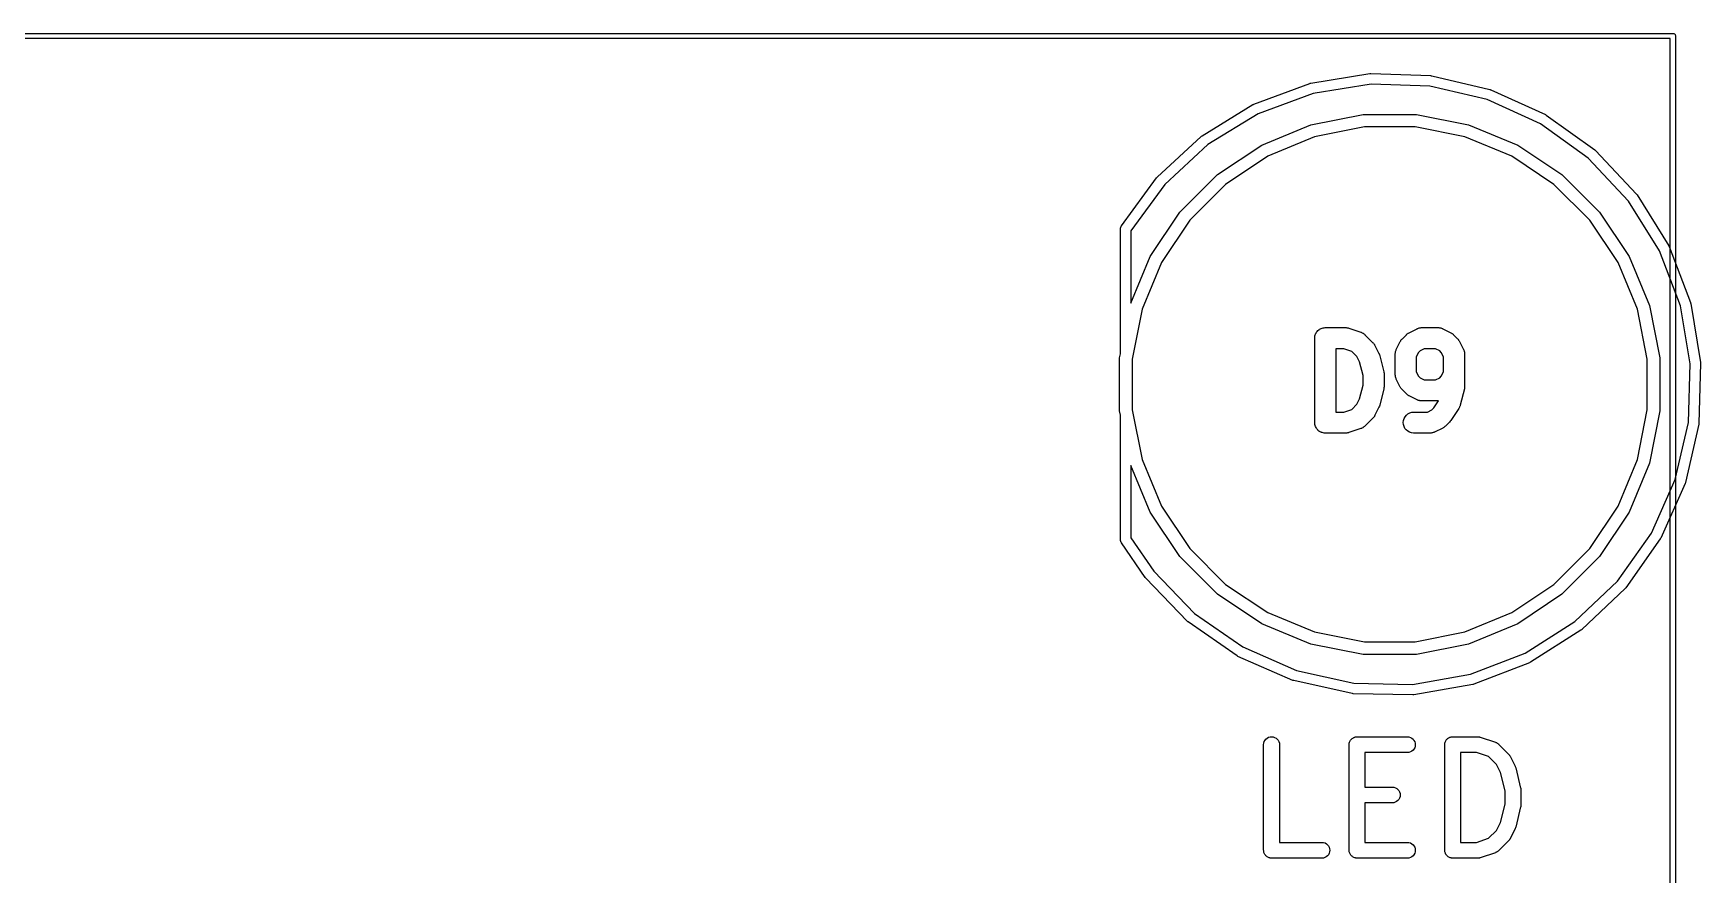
# Model space of a CAD drawing. Extents: x 19 to 116, y -142 to -17.
# Drawn here: x 99.88 to 115.66, y -24.62 to -16.65 of the extents above; entities that cross this region are included whole.
import ezdxf

# ---------------------------------------------------------------- set-up
doc = ezdxf.new("R2010")
doc.units = 0
doc.layers.add('BLACK', color=7, linetype='CONTINUOUS')

msp = doc.modelspace()

# ---------------------------------------------------------------- linework, layer by layer
at = {"layer": 'BLACK', "linetype": 'CONTINUOUS'}
for p, q in [((19.4312, -16.655), (115.399, -16.655)), ((115.375, -16.705), (19.455, -16.705)), ((115.375, -142.215), (115.375, -16.705)), ((115.399, -16.655), (115.4, -16.6549)), ((115.4, -16.6549), (115.401, -16.655)), ((115.401, -16.655), (115.401, -16.655)), ((115.401, -16.655), (115.405, -16.6554)), ((115.405, -16.6554), (115.41, -16.6568)), ((115.41, -16.6568), (115.414, -16.6591)), ((115.414, -16.6591), (115.418, -16.6622)), ((115.418, -16.6622), (115.421, -16.666)), ((115.421, -16.666), (115.423, -16.6704)), ((115.423, -16.6704), (115.425, -16.6751)), ((115.425, -16.6751), (115.425, -16.68)), ((115.425, -16.68), (115.425, -16.6812)), ((115.425, -16.6812), (115.425, -142.239)), ((111.974, -17.1262), (112.532, -17.0362)), ((112.532, -17.0362), (112.533, -17.0361)), ((112.533, -17.0361), (112.538, -17.0359)), ((112.538, -17.0359), (112.542, -17.0356)), ((112.542, -17.0356), (113.108, -17.0558)), ((111.434, -17.3255), (111.964, -17.1287)), ((111.964, -17.1287), (111.965, -17.1284)), ((111.964, -17.1287), (111.964, -17.1287)), ((111.964, -17.1287), (111.964, -17.1287)), ((111.965, -17.1284), (111.969, -17.1274)), ((111.969, -17.1274), (111.974, -17.1262)), ((112.544, -17.1357), (111.994, -17.2241)), ((113.099, -17.1556), (112.544, -17.1357)), ((113.641, -17.2831), (113.099, -17.1556)), ((113.108, -17.0558), (113.109, -17.0559)), ((113.109, -17.0559), (113.113, -17.0565)), ((113.113, -17.0565), (113.118, -17.0571)), ((113.118, -17.0571), (113.668, -17.1869)), ((113.668, -17.1869), (113.669, -17.187)), ((113.669, -17.187), (113.673, -17.1886)), ((113.673, -17.1886), (113.678, -17.19)), ((113.678, -17.19), (114.193, -17.4243)), ((110.943, -17.6259), (111.425, -17.3298)), ((111.425, -17.3294), (111.43, -17.3275)), ((111.425, -17.3298), (111.425, -17.3294)), ((111.43, -17.3275), (111.434, -17.3255)), ((111.994, -17.2241), (111.473, -17.4176)), ((114.147, -17.5133), (113.641, -17.2831)), ((111.473, -17.4176), (110.999, -17.7086)), ((111.974, -17.5207), (112.468, -17.4224)), ((112.468, -17.4224), (112.972, -17.4224)), ((112.972, -17.4224), (113.466, -17.5207)), ((114.599, -17.8375), (114.147, -17.5133)), ((114.193, -17.4243), (114.194, -17.4246)), ((114.194, -17.4246), (114.197, -17.4269)), ((114.197, -17.4269), (114.201, -17.4292)), ((114.201, -17.4292), (114.661, -17.759)), ((110.519, -18.016), (110.935, -17.6318)), ((110.935, -17.6313), (110.939, -17.6287)), ((110.935, -17.6318), (110.935, -17.6313)), ((110.939, -17.6287), (110.943, -17.6259)), ((111.509, -17.7135), (111.974, -17.5207)), ((112.009, -17.6355), (111.565, -17.8193)), ((112.48, -17.5418), (112.009, -17.6355)), ((112.96, -17.5418), (112.48, -17.5418)), ((113.431, -17.6355), (112.96, -17.5418)), ((113.875, -17.8193), (113.431, -17.6355)), ((113.466, -17.5207), (113.931, -17.7135)), ((110.999, -17.7086), (110.591, -18.0861)), ((111.09, -17.9934), (111.509, -17.7135)), ((111.565, -17.8193), (111.166, -18.0861)), ((114.274, -18.0861), (113.875, -17.8193)), ((113.931, -17.7135), (114.35, -17.9934)), ((114.661, -17.759), (114.661, -17.759)), ((114.661, -17.759), (114.661, -17.7591)), ((114.661, -17.7591), (114.662, -17.7595)), ((114.662, -17.7595), (114.665, -17.7625)), ((114.665, -17.7625), (114.669, -17.7655)), ((114.669, -17.7655), (115.056, -18.1784)), ((114.979, -18.2432), (114.599, -17.8375)), ((110.18, -18.4797), (110.513, -18.0233)), ((110.591, -18.0861), (110.27, -18.5266)), ((110.513, -18.0227), (110.516, -18.0194)), ((110.513, -18.0233), (110.513, -18.0227)), ((110.516, -18.0194), (110.519, -18.016)), ((110.733, -18.3496), (111.09, -17.9934)), ((111.166, -18.0861), (110.826, -18.4257)), ((114.614, -18.4257), (114.274, -18.0861)), ((114.35, -17.9934), (114.707, -18.3496)), ((115.274, -18.7151), (114.979, -18.2432)), ((115.056, -18.1784), (115.056, -18.1784)), ((115.056, -18.1784), (115.056, -18.1784)), ((115.056, -18.1784), (115.056, -18.1789)), ((115.056, -18.1789), (115.059, -18.1825)), ((115.059, -18.1825), (115.062, -18.1861)), ((115.062, -18.1861), (115.361, -18.6664)), ((110.453, -18.7685), (110.733, -18.3496)), ((110.826, -18.4257), (110.559, -18.8251)), ((114.881, -18.8251), (114.614, -18.4257)), ((114.707, -18.3496), (114.987, -18.7685)), ((110.17, -18.5079), (110.171, -18.5005)), ((110.17, -19.6898), (110.17, -18.5079)), ((110.171, -18.5005), (110.174, -18.4911)), ((110.174, -18.4911), (110.178, -18.4824)), ((110.178, -18.4824), (110.18, -18.4797)), ((110.27, -18.5266), (110.27, -19.2114)), ((110.27, -19.2114), (110.453, -18.7685)), ((114.987, -18.7685), (115.179, -19.234)), ((115.471, -19.2352), (115.274, -18.7151)), ((115.361, -18.6664), (115.361, -18.667)), ((115.361, -18.667), (115.363, -18.6711)), ((115.363, -18.6711), (115.365, -18.6751)), ((115.365, -18.6751), (115.566, -19.2044)), ((110.559, -18.8251), (110.375, -19.2688)), ((115.065, -19.2688), (114.881, -18.8251)), ((115.179, -19.234), (115.278, -19.7281)), ((115.563, -19.7837), (115.471, -19.2352)), ((115.566, -19.2044), (115.566, -19.205)), ((115.566, -19.205), (115.567, -19.2094)), ((115.567, -19.2094), (115.569, -19.2138)), ((115.569, -19.2138), (115.662, -19.772)), ((110.375, -19.2688), (110.282, -19.7399)), ((115.158, -19.7399), (115.065, -19.2688)), ((112.01, -19.5405), (112.011, -19.5312)), ((112.01, -19.5412), (112.01, -19.5405)), ((112.01, -19.5419), (112.01, -19.5412)), ((112.01, -19.5412), (112.01, -19.5412)), ((112.01, -19.5412), (112.01, -19.5412)), ((112.01, -20.3419), (112.01, -19.5419)), ((112.011, -19.5312), (112.012, -19.5218)), ((112.012, -19.5211), (112.015, -19.5121)), ((112.012, -19.5215), (112.012, -19.5211)), ((112.012, -19.5218), (112.012, -19.5215)), ((112.015, -19.5121), (112.017, -19.5032)), ((112.017, -19.5032), (112.018, -19.5028)), ((112.018, -19.5025), (112.022, -19.4943)), ((112.018, -19.5028), (112.018, -19.5025)), ((112.022, -19.4943), (112.027, -19.486)), ((112.027, -19.4854), (112.033, -19.4782)), ((112.027, -19.4857), (112.027, -19.4854)), ((112.027, -19.486), (112.027, -19.4857)), ((112.033, -19.4782), (112.039, -19.4709)), ((112.039, -19.4707), (112.04, -19.4705)), ((112.039, -19.4709), (112.039, -19.4707)), ((112.04, -19.4705), (112.047, -19.4646)), ((112.047, -19.4646), (112.054, -19.4586)), ((112.054, -19.4584), (112.055, -19.4582)), ((112.054, -19.4586), (112.054, -19.4584)), ((112.055, -19.4582), (112.063, -19.4539)), ((112.063, -19.4539), (112.071, -19.4494)), ((112.071, -19.4494), (112.072, -19.4493)), ((112.072, -19.4492), (112.081, -19.4465)), ((112.072, -19.4493), (112.072, -19.4492)), ((112.081, -19.4465), (112.09, -19.4438)), ((112.09, -19.4438), (112.091, -19.4437)), ((112.09, -19.4438), (112.09, -19.4438)), ((112.091, -19.4437), (112.1, -19.4428)), ((112.1, -19.4428), (112.11, -19.4419)), ((112.11, -19.4419), (112.3, -19.4419)), ((112.3, -19.4419), (112.301, -19.4419)), ((112.301, -19.4419), (112.307, -19.4425)), ((112.307, -19.4425), (112.313, -19.4427)), ((112.313, -19.4427), (112.317, -19.4436)), ((112.317, -19.4436), (112.321, -19.4441)), ((112.321, -19.4441), (112.326, -19.4458)), ((112.326, -19.4458), (112.332, -19.447)), ((112.332, -19.447), (112.446, -19.4851)), ((112.446, -19.4851), (112.447, -19.4856)), ((112.447, -19.4856), (112.45, -19.4868)), ((112.45, -19.4868), (112.453, -19.4877)), ((112.453, -19.4877), (112.459, -19.4909)), ((112.459, -19.4909), (112.465, -19.4938)), ((112.465, -19.4938), (112.467, -19.4955)), ((112.467, -19.4955), (112.47, -19.4969)), ((112.47, -19.4969), (112.475, -19.5012)), ((112.475, -19.5012), (112.481, -19.5053)), ((112.481, -19.5053), (112.483, -19.5074)), ((112.483, -19.5074), (112.485, -19.5093)), ((112.485, -19.5093), (112.561, -19.5855)), ((112.821, -19.5721), (112.824, -19.5674)), ((112.824, -19.5674), (112.826, -19.5625)), ((112.826, -19.5625), (112.829, -19.5592)), ((112.829, -19.5592), (112.831, -19.5558)), ((112.831, -19.5558), (112.835, -19.5517)), ((112.835, -19.5517), (112.839, -19.5474)), ((112.839, -19.5474), (112.877, -19.5093)), ((112.877, -19.5093), (112.878, -19.5083)), ((112.878, -19.5083), (112.882, -19.5048)), ((112.882, -19.5048), (112.886, -19.5009)), ((112.886, -19.5009), (112.89, -19.4987)), ((112.89, -19.4987), (112.893, -19.4961)), ((112.893, -19.4961), (112.898, -19.4935)), ((112.898, -19.4935), (112.903, -19.4906)), ((112.903, -19.4906), (112.979, -19.4525)), ((112.979, -19.4525), (112.98, -19.4518)), ((112.98, -19.4518), (112.983, -19.4508)), ((112.983, -19.4508), (112.986, -19.4494)), ((112.986, -19.4494), (112.992, -19.4475)), ((112.992, -19.4475), (112.999, -19.4451)), ((112.999, -19.4451), (113.002, -19.4447)), ((113.002, -19.4447), (113.004, -19.4438)), ((113.004, -19.4438), (113.011, -19.4431)), ((113.011, -19.4431), (113.018, -19.4421)), ((113.018, -19.4421), (113.021, -19.4422)), ((113.021, -19.4422), (113.024, -19.4419)), ((113.024, -19.4419), (113.176, -19.4419)), ((113.176, -19.4419), (113.178, -19.4419)), ((113.178, -19.4419), (113.181, -19.4422)), ((113.181, -19.4422), (113.183, -19.4422)), ((113.183, -19.4422), (113.19, -19.4433)), ((113.19, -19.4433), (113.197, -19.4441)), ((113.197, -19.4441), (113.2, -19.445)), ((113.2, -19.445), (113.203, -19.4455)), ((113.203, -19.4455), (113.209, -19.4479)), ((113.209, -19.4479), (113.216, -19.45)), ((113.216, -19.45), (113.218, -19.4514)), ((113.218, -19.4514), (113.221, -19.4525)), ((113.221, -19.4525), (113.297, -19.4906)), ((113.297, -19.4906), (113.298, -19.4912)), ((113.298, -19.4912), (113.303, -19.4942)), ((113.303, -19.4942), (113.308, -19.4969)), ((113.308, -19.4969), (113.311, -19.4995)), ((113.311, -19.4995), (113.315, -19.5018)), ((113.315, -19.5018), (113.319, -19.5057)), ((113.319, -19.5057), (113.323, -19.5093)), ((113.323, -19.5093), (113.361, -19.5474)), ((113.361, -19.5474), (113.362, -19.5484)), ((113.362, -19.5484), (113.366, -19.5528)), ((113.366, -19.5528), (113.37, -19.5569)), ((113.37, -19.5569), (113.372, -19.5604)), ((113.372, -19.5604), (113.374, -19.5636)), ((113.374, -19.5636), (113.377, -19.5686)), ((113.377, -19.5686), (113.38, -19.5734)), ((110.162, -19.7281), (110.17, -19.6898)), ((110.162, -20.2319), (110.162, -19.7281)), ((112.21, -19.6419), (112.21, -20.2419)), ((112.284, -19.6419), (112.21, -19.6419)), ((112.36, -19.6674), (112.284, -19.6419)), ((112.408, -19.7154), (112.36, -19.6674)), ((112.434, -19.7673), (112.408, -19.7154)), ((112.561, -19.5855), (112.562, -19.5865)), ((112.562, -19.5865), (112.566, -19.5909)), ((112.566, -19.5909), (112.57, -19.5949)), ((112.57, -19.5949), (112.572, -19.5985)), ((112.572, -19.5985), (112.574, -19.6017)), ((112.574, -19.6017), (112.577, -19.6067)), ((112.577, -19.6067), (112.58, -19.6115)), ((112.58, -19.6115), (112.618, -19.6877)), ((112.618, -19.6877), (112.619, -19.6889)), ((112.619, -19.6889), (112.619, -19.6893)), ((112.619, -19.6893), (112.619, -19.6897)), ((112.619, -19.6897), (112.622, -19.6985)), ((112.622, -19.6985), (112.625, -19.7072)), ((112.625, -19.7072), (112.625, -19.7077)), ((112.625, -19.7077), (112.626, -19.7081)), ((112.626, -19.7081), (112.664, -19.8605)), ((112.771, -19.6929), (112.772, -19.69)), ((112.771, -19.6943), (112.771, -19.6929)), ((112.771, -19.8848), (112.771, -19.6943)), ((112.772, -19.687), (112.773, -19.6803)), ((112.772, -19.69), (112.772, -19.687)), ((112.773, -19.6803), (112.774, -19.6735)), ((112.774, -19.6735), (112.775, -19.6707)), ((112.775, -19.6678), (112.777, -19.6614)), ((112.775, -19.6707), (112.775, -19.6678)), ((112.777, -19.6614), (112.78, -19.6549)), ((112.78, -19.6549), (112.781, -19.6523)), ((112.781, -19.6523), (112.782, -19.6496)), ((112.782, -19.6496), (112.82, -19.5734)), ((112.82, -19.5734), (112.821, -19.5721)), ((112.992, -19.6773), (112.971, -19.7179)), ((112.971, -19.7179), (112.971, -19.8612)), ((113.007, -19.6622), (112.992, -19.6773)), ((113.047, -19.6419), (113.007, -19.6622)), ((113.153, -19.6419), (113.047, -19.6419)), ((113.193, -19.6622), (113.153, -19.6419)), ((113.208, -19.6773), (113.193, -19.6622)), ((113.229, -19.7179), (113.208, -19.6773)), ((113.229, -19.8612), (113.229, -19.7179)), ((113.38, -19.5734), (113.418, -19.6496)), ((113.418, -19.6496), (113.419, -19.6508)), ((113.419, -19.6508), (113.42, -19.6536)), ((113.42, -19.6536), (113.421, -19.6562)), ((113.421, -19.6562), (113.423, -19.6627)), ((113.423, -19.6627), (113.425, -19.6691)), ((113.425, -19.6691), (113.426, -19.672)), ((113.426, -19.672), (113.427, -19.6749)), ((113.427, -19.6749), (113.427, -19.6817)), ((113.427, -19.6817), (113.428, -19.6884)), ((113.428, -19.6884), (113.428, -19.6914)), ((113.428, -19.6914), (113.429, -19.6943)), ((113.429, -19.6943), (113.429, -19.999)), ((115.278, -19.7281), (115.278, -20.2319)), ((110.282, -19.7399), (110.282, -20.2201)), ((112.467, -19.8971), (112.434, -19.7673)), ((112.664, -19.8605), (112.664, -19.8619)), ((112.664, -19.8619), (112.664, -19.8636)), ((112.664, -19.8636), (112.665, -19.8653)), ((112.665, -19.8653), (112.666, -19.8733)), ((112.666, -19.8733), (112.667, -19.8812)), ((112.667, -19.8812), (112.666, -19.883)), ((112.666, -19.883), (112.667, -19.8848)), ((112.667, -19.8848), (112.667, -19.999)), ((112.772, -19.8877), (112.771, -19.8848)), ((112.971, -19.8612), (112.992, -19.9017)), ((113.208, -19.9017), (113.229, -19.8612)), ((115.158, -20.2201), (115.158, -19.7399)), ((115.547, -20.3396), (115.563, -19.7837)), ((115.663, -19.7817), (115.647, -20.3474)), ((115.662, -19.772), (115.663, -19.7726)), ((115.663, -19.7726), (115.663, -19.7772)), ((115.663, -19.7772), (115.663, -19.7817)), ((112.434, -20.1165), (112.467, -19.9867)), ((112.467, -19.9867), (112.467, -19.8971)), ((112.664, -20.0233), (112.626, -20.1757)), ((112.665, -20.0119), (112.664, -20.0198)), ((112.664, -20.0198), (112.664, -20.0215)), ((112.664, -20.0215), (112.664, -20.0233)), ((112.667, -20.004), (112.665, -20.0119)), ((112.667, -20.0004), (112.666, -20.0022)), ((112.666, -20.0022), (112.667, -20.004)), ((112.667, -19.999), (112.667, -20.0004)), ((112.772, -19.8906), (112.772, -19.8877)), ((112.773, -19.8974), (112.772, -19.8906)), ((112.773, -19.9042), (112.773, -19.8974)), ((112.774, -19.907), (112.773, -19.9042)), ((112.775, -19.9099), (112.774, -19.907)), ((112.777, -19.9163), (112.775, -19.9099)), ((112.779, -19.9229), (112.777, -19.9163)), ((112.78, -19.9255), (112.779, -19.9229)), ((112.781, -19.9282), (112.78, -19.9255)), ((112.782, -19.9295), (112.781, -19.9282)), ((112.82, -20.0057), (112.782, -19.9295)), ((112.823, -20.0104), (112.82, -20.0057)), ((112.826, -20.0154), (112.823, -20.0104)), ((112.828, -20.0187), (112.826, -20.0154)), ((112.83, -20.0222), (112.828, -20.0187)), ((112.834, -20.0263), (112.83, -20.0222)), ((112.838, -20.0307), (112.834, -20.0263)), ((112.839, -20.0317), (112.838, -20.0307)), ((112.877, -20.0698), (112.839, -20.0317)), ((112.992, -19.9017), (113.007, -19.9169)), ((113.007, -19.9169), (113.047, -19.9371)), ((113.047, -19.9371), (113.153, -19.9371)), ((113.153, -19.9371), (113.193, -19.9169)), ((113.193, -19.9169), (113.208, -19.9017)), ((113.426, -20.0233), (113.387, -20.1757)), ((113.427, -20.0119), (113.426, -20.0198)), ((113.426, -20.0198), (113.426, -20.0215)), ((113.426, -20.0215), (113.426, -20.0233)), ((113.428, -20.004), (113.427, -20.0119)), ((113.429, -20.0004), (113.428, -20.0022)), ((113.428, -20.0022), (113.428, -20.004)), ((113.429, -19.999), (113.429, -20.0004)), ((112.36, -20.2164), (112.408, -20.1684)), ((112.408, -20.1684), (112.434, -20.1165)), ((112.618, -20.1961), (112.58, -20.2723)), ((112.622, -20.1866), (112.618, -20.1953)), ((112.618, -20.1953), (112.618, -20.1957)), ((112.618, -20.1957), (112.618, -20.1961)), ((112.625, -20.1779), (112.622, -20.1866)), ((112.626, -20.1757), (112.625, -20.177)), ((112.625, -20.177), (112.625, -20.1775)), ((112.625, -20.1775), (112.625, -20.1779)), ((112.881, -20.0733), (112.877, -20.0698)), ((112.885, -20.0772), (112.881, -20.0733)), ((112.889, -20.0795), (112.885, -20.0772)), ((112.892, -20.0821), (112.889, -20.0795)), ((112.897, -20.0848), (112.892, -20.0821)), ((112.902, -20.0879), (112.897, -20.0848)), ((112.903, -20.0885), (112.902, -20.0879)), ((112.979, -20.1266), (112.903, -20.0885)), ((112.982, -20.1276), (112.979, -20.1266)), ((112.984, -20.1291), (112.982, -20.1276)), ((112.991, -20.1311), (112.984, -20.1291)), ((112.997, -20.1336), (112.991, -20.1311)), ((113, -20.1341), (112.997, -20.1336)), ((113.003, -20.135), (113, -20.1341)), ((113.01, -20.1357), (113.003, -20.135)), ((113.017, -20.1369), (113.01, -20.1357)), ((113.019, -20.1368), (113.017, -20.1369)), ((113.022, -20.1371), (113.019, -20.1368)), ((113.024, -20.1371), (113.022, -20.1371)), ((113.176, -20.1371), (113.024, -20.1371)), ((113.117, -20.2216), (113.137, -20.202)), ((113.137, -20.202), (113.18, -20.1369)), ((113.179, -20.1369), (113.176, -20.1371)), ((113.18, -20.1369), (113.179, -20.1369)), ((113.377, -20.201), (113.374, -20.2069)), ((113.38, -20.1953), (113.377, -20.201)), ((113.381, -20.1924), (113.38, -20.1953)), ((113.383, -20.1897), (113.381, -20.1924)), ((113.385, -20.1833), (113.383, -20.1897)), ((113.387, -20.177), (113.385, -20.1833)), ((113.387, -20.1757), (113.387, -20.177)), ((110.17, -20.2702), (110.162, -20.2319)), ((110.17, -21.4495), (110.17, -20.2702)), ((110.282, -20.2201), (110.375, -20.6912)), ((112.01, -20.3512), (112.01, -20.3419)), ((112.011, -20.3606), (112.01, -20.3512)), ((112.011, -20.361), (112.011, -20.3606)), ((112.21, -20.2419), (112.284, -20.2419)), ((112.284, -20.2419), (112.36, -20.2164)), ((112.561, -20.2983), (112.485, -20.3745)), ((112.565, -20.294), (112.561, -20.2983)), ((112.569, -20.29), (112.565, -20.294)), ((112.571, -20.2865), (112.569, -20.29)), ((112.574, -20.2832), (112.571, -20.2865)), ((112.576, -20.2783), (112.574, -20.2832)), ((112.579, -20.2736), (112.576, -20.2783)), ((112.58, -20.2723), (112.579, -20.2736)), ((112.848, -20.3412), (112.85, -20.3218)), ((112.849, -20.3606), (112.848, -20.3412)), ((112.855, -20.3794), (112.849, -20.3606)), ((112.85, -20.3218), (112.855, -20.3032)), ((112.855, -20.3032), (112.865, -20.286)), ((112.865, -20.286), (112.877, -20.2709)), ((112.877, -20.2709), (112.892, -20.2586)), ((112.892, -20.2586), (112.91, -20.2494)), ((112.91, -20.2494), (112.928, -20.2438)), ((112.928, -20.2438), (112.948, -20.2419)), ((112.948, -20.2419), (113.076, -20.2419)), ((113.076, -20.2419), (113.117, -20.2216)), ((113.285, -20.3364), (113.247, -20.3745)), ((113.291, -20.3293), (113.285, -20.3364)), ((113.297, -20.3223), (113.291, -20.3293)), ((113.374, -20.2069), (113.297, -20.3212)), ((113.297, -20.3212), (113.297, -20.3213)), ((113.297, -20.3213), (113.297, -20.3213)), ((113.297, -20.3213), (113.297, -20.3214)), ((113.297, -20.3214), (113.297, -20.3223)), ((115.065, -20.6912), (115.158, -20.2201)), ((115.278, -20.2319), (115.179, -20.726)), ((115.423, -20.8819), (115.547, -20.3396)), ((115.646, -20.3571), (115.52, -20.9089)), ((115.647, -20.3481), (115.646, -20.3526)), ((115.646, -20.3526), (115.646, -20.3571)), ((115.647, -20.3474), (115.647, -20.3474)), ((115.647, -20.3474), (115.647, -20.3474)), ((115.647, -20.3474), (115.647, -20.3481)), ((112.011, -20.3613), (112.011, -20.361)), ((112.014, -20.3704), (112.011, -20.3613)), ((112.017, -20.3794), (112.014, -20.3704)), ((112.017, -20.3797), (112.017, -20.3794)), ((112.017, -20.38), (112.017, -20.3797)), ((112.022, -20.3884), (112.017, -20.38)), ((112.026, -20.3967), (112.022, -20.3884)), ((112.026, -20.3969), (112.026, -20.3967)), ((112.026, -20.3972), (112.026, -20.3969)), ((112.032, -20.4046), (112.026, -20.3972)), ((112.038, -20.4119), (112.032, -20.4046)), ((112.038, -20.4121), (112.038, -20.4119)), ((112.039, -20.4124), (112.038, -20.4121)), ((112.046, -20.4184), (112.039, -20.4124)), ((112.053, -20.4244), (112.046, -20.4184)), ((112.053, -20.4246), (112.053, -20.4244)), ((112.054, -20.4248), (112.053, -20.4246)), ((112.062, -20.4293), (112.054, -20.4248)), ((112.07, -20.4338), (112.062, -20.4293)), ((112.07, -20.4339), (112.07, -20.4338)), ((112.071, -20.4341), (112.07, -20.4339)), ((112.08, -20.4369), (112.071, -20.4341)), ((112.089, -20.4397), (112.08, -20.4369)), ((112.089, -20.4398), (112.089, -20.4397)), ((112.089, -20.4399), (112.089, -20.4398)), ((112.099, -20.4409), (112.089, -20.4399)), ((112.108, -20.4419), (112.099, -20.4409)), ((112.109, -20.4419), (112.108, -20.4419)), ((112.11, -20.4419), (112.109, -20.4419)), ((112.109, -20.4419), (112.109, -20.4419)), ((112.109, -20.4419), (112.109, -20.4419)), ((112.3, -20.4419), (112.11, -20.4419)), ((112.306, -20.4414), (112.3, -20.4419)), ((112.311, -20.4413), (112.306, -20.4414)), ((112.315, -20.4404), (112.311, -20.4413)), ((112.319, -20.44), (112.315, -20.4404)), ((112.325, -20.4384), (112.319, -20.44)), ((112.33, -20.4372), (112.325, -20.4384)), ((112.332, -20.4368), (112.33, -20.4372)), ((112.446, -20.3987), (112.332, -20.4368)), ((112.449, -20.3975), (112.446, -20.3987)), ((112.451, -20.3967), (112.449, -20.3975)), ((112.457, -20.3935), (112.451, -20.3967)), ((112.464, -20.3907), (112.457, -20.3935)), ((112.466, -20.389), (112.464, -20.3907)), ((112.469, -20.3877), (112.466, -20.389)), ((112.474, -20.3834), (112.469, -20.3877)), ((112.48, -20.3795), (112.474, -20.3834)), ((112.482, -20.3773), (112.48, -20.3795)), ((112.484, -20.3755), (112.482, -20.3773)), ((112.485, -20.3745), (112.484, -20.3755)), ((112.864, -20.3967), (112.855, -20.3794)), ((112.876, -20.4119), (112.864, -20.3967)), ((112.891, -20.4244), (112.876, -20.4119)), ((112.908, -20.4338), (112.891, -20.4244)), ((112.927, -20.4397), (112.908, -20.4338)), ((112.946, -20.4419), (112.927, -20.4397)), ((112.948, -20.4419), (112.946, -20.4419)), ((113.1, -20.4419), (112.948, -20.4419)), ((113.103, -20.4416), (113.1, -20.4419)), ((113.106, -20.4417), (113.103, -20.4416)), ((113.113, -20.4407), (113.106, -20.4417)), ((113.119, -20.44), (113.113, -20.4407)), ((113.122, -20.4391), (113.119, -20.44)), ((113.125, -20.4387), (113.122, -20.4391)), ((113.132, -20.4363), (113.125, -20.4387)), ((113.138, -20.4344), (113.132, -20.4363)), ((113.141, -20.433), (113.138, -20.4344)), ((113.143, -20.432), (113.141, -20.433)), ((113.145, -20.4313), (113.143, -20.432)), ((113.221, -20.3933), (113.145, -20.4313)), ((113.226, -20.3903), (113.221, -20.3933)), ((113.231, -20.3877), (113.226, -20.3903)), ((113.234, -20.3851), (113.231, -20.3877)), ((113.237, -20.3829), (113.234, -20.3851)), ((113.242, -20.379), (113.237, -20.3829)), ((113.246, -20.3755), (113.242, -20.379)), ((113.247, -20.3745), (113.246, -20.3755)), ((110.453, -21.1915), (110.27, -20.7486)), ((110.27, -20.7486), (110.27, -21.4342)), ((110.375, -20.6912), (110.559, -21.1349)), ((114.881, -21.1349), (115.065, -20.6912)), ((115.179, -20.726), (114.987, -21.1915)), ((115.197, -21.3898), (115.423, -20.8819)), ((115.517, -20.9182), (115.286, -21.435)), ((115.518, -20.9139), (115.517, -20.9182)), ((115.52, -20.9096), (115.518, -20.9139)), ((115.52, -20.9089), (115.52, -20.9096)), ((110.559, -21.1349), (110.826, -21.5343)), ((114.614, -21.5343), (114.881, -21.1349)), ((110.733, -21.6104), (110.453, -21.1915)), ((114.987, -21.1915), (114.707, -21.6104)), ((110.17, -21.4497), (110.17, -21.4495)), ((110.17, -21.4498), (110.17, -21.4497)), ((110.17, -21.4521), (110.17, -21.4498)), ((110.171, -21.4595), (110.17, -21.4521)), ((110.174, -21.4689), (110.171, -21.4595)), ((110.27, -21.4342), (110.485, -21.7476)), ((114.876, -21.844), (115.197, -21.3898)), ((115.281, -21.4435), (114.954, -21.9057)), ((115.283, -21.4395), (115.281, -21.4435)), ((115.286, -21.4357), (115.283, -21.4395)), ((115.286, -21.435), (115.286, -21.435)), ((115.286, -21.435), (115.286, -21.435)), ((115.286, -21.435), (115.286, -21.4357)), ((110.178, -21.4776), (110.174, -21.4689)), ((110.18, -21.4797), (110.178, -21.4776)), ((110.404, -21.8076), (110.18, -21.4797)), ((111.09, -21.9666), (110.733, -21.6104)), ((110.826, -21.5343), (111.166, -21.8739)), ((114.274, -21.8739), (114.614, -21.5343)), ((114.707, -21.6104), (114.35, -21.9666)), ((110.485, -21.7476), (110.871, -22.1486)), ((110.407, -21.8105), (110.404, -21.8076)), ((110.409, -21.8135), (110.407, -21.8105)), ((110.41, -21.814), (110.409, -21.8135)), ((110.803, -22.2215), (110.41, -21.814)), ((111.166, -21.8739), (111.565, -22.1407)), ((113.875, -22.1407), (114.274, -21.8739)), ((114.473, -22.2272), (114.876, -21.844)), ((114.948, -21.9131), (114.538, -22.303)), ((114.951, -21.9096), (114.948, -21.9131)), ((114.954, -21.9063), (114.951, -21.9096)), ((114.954, -21.9057), (114.954, -21.9057)), ((114.954, -21.9057), (114.954, -21.9057)), ((114.954, -21.9057), (114.954, -21.9063)), ((111.509, -22.2465), (111.09, -21.9666)), ((114.35, -21.9666), (113.931, -22.2465)), ((110.806, -22.2245), (110.803, -22.2215)), ((110.809, -22.2274), (110.806, -22.2245)), ((110.81, -22.2278), (110.809, -22.2274)), ((111.274, -22.5513), (110.81, -22.2278)), ((110.81, -22.2278), (110.81, -22.2278)), ((110.81, -22.2278), (110.81, -22.2278)), ((110.871, -22.1486), (111.328, -22.4664)), ((111.974, -22.4393), (111.509, -22.2465)), ((111.565, -22.1407), (112.009, -22.3245)), ((113.431, -22.3245), (113.875, -22.1407)), ((113.931, -22.2465), (113.466, -22.4393)), ((114.003, -22.5248), (114.473, -22.2272)), ((112.009, -22.3245), (112.48, -22.4182)), ((112.96, -22.4182), (113.431, -22.3245)), ((114.53, -22.309), (114.052, -22.6119)), ((114.534, -22.3062), (114.53, -22.309)), ((114.537, -22.3035), (114.534, -22.3062)), ((114.538, -22.303), (114.537, -22.3035)), ((111.278, -22.5535), (111.274, -22.5513)), ((111.282, -22.5557), (111.278, -22.5535)), ((111.283, -22.556), (111.282, -22.5557)), ((111.801, -22.7831), (111.283, -22.556)), ((111.328, -22.4664), (111.837, -22.6895)), ((112.468, -22.5376), (111.974, -22.4393)), ((112.972, -22.5376), (112.468, -22.5376)), ((112.48, -22.4182), (112.96, -22.4182)), ((113.466, -22.4393), (112.972, -22.5376)), ((113.484, -22.7255), (114.003, -22.5248)), ((111.837, -22.6895), (112.38, -22.8094)), ((112.936, -22.8216), (113.484, -22.7255)), ((114.043, -22.6163), (113.515, -22.8205)), ((114.047, -22.6142), (114.043, -22.6163)), ((114.051, -22.6123), (114.047, -22.6142)), ((114.052, -22.6119), (114.051, -22.6123)), ((114.052, -22.6119), (114.052, -22.6119)), ((114.052, -22.6119), (114.052, -22.6119)), ((111.806, -22.7845), (111.801, -22.7831)), ((111.81, -22.7859), (111.806, -22.7845)), ((111.811, -22.7861), (111.81, -22.7859)), ((112.363, -22.9081), (111.811, -22.7861)), ((112.38, -22.8094), (112.936, -22.8216)), ((113.506, -22.8231), (112.949, -22.9209)), ((113.51, -22.8219), (113.506, -22.8231)), ((113.515, -22.8207), (113.51, -22.8219)), ((113.515, -22.8205), (113.515, -22.8207)), ((112.368, -22.9087), (112.363, -22.9081)), ((112.372, -22.9093), (112.368, -22.9087)), ((112.373, -22.9093), (112.372, -22.9093)), ((112.939, -22.9216), (112.373, -22.9093)), ((112.943, -22.9213), (112.939, -22.9216)), ((112.948, -22.921), (112.943, -22.9213)), ((112.949, -22.9209), (112.948, -22.921)), ((112.949, -22.9209), (112.949, -22.9209)), ((111.532, -23.3628), (111.539, -23.35)), ((111.539, -23.35), (111.548, -23.3388)), ((111.548, -23.3388), (111.56, -23.3296)), ((111.56, -23.3296), (111.573, -23.3228)), ((111.573, -23.3228), (111.587, -23.3187)), ((111.587, -23.3187), (111.601, -23.3174)), ((111.601, -23.3174), (111.616, -23.3189)), ((111.616, -23.3189), (111.63, -23.3232)), ((111.63, -23.3232), (111.643, -23.3302)), ((111.643, -23.3302), (111.654, -23.3395)), ((111.654, -23.3395), (111.663, -23.3509)), ((111.663, -23.3509), (111.67, -23.3638)), ((112.342, -23.3628), (112.345, -23.3566)), ((112.345, -23.3566), (112.348, -23.3504)), ((112.348, -23.3502), (112.349, -23.35)), ((112.348, -23.3504), (112.348, -23.3502)), ((112.349, -23.35), (112.353, -23.3446)), ((112.353, -23.3446), (112.358, -23.3392)), ((112.358, -23.3388), (112.363, -23.3344)), ((112.358, -23.339), (112.358, -23.3388)), ((112.358, -23.3392), (112.358, -23.339)), ((112.363, -23.3344), (112.369, -23.3299)), ((112.369, -23.3296), (112.376, -23.3264)), ((112.369, -23.3298), (112.369, -23.3296)), ((112.369, -23.3299), (112.369, -23.3298)), ((112.376, -23.3264), (112.382, -23.323)), ((112.382, -23.3228), (112.389, -23.3208)), ((112.382, -23.323), (112.382, -23.3228)), ((112.382, -23.323), (112.382, -23.323)), ((112.389, -23.3208), (112.396, -23.3188)), ((112.396, -23.3187), (112.403, -23.3181)), ((112.396, -23.3188), (112.396, -23.3187)), ((112.396, -23.3188), (112.396, -23.3188)), ((112.403, -23.3181), (112.41, -23.3174)), ((112.41, -23.3174), (112.887, -23.3174)), ((112.887, -23.3174), (112.888, -23.3174)), ((112.888, -23.3174), (112.902, -23.319)), ((112.902, -23.319), (112.916, -23.3234)), ((112.916, -23.3234), (112.929, -23.3305)), ((112.929, -23.3305), (112.94, -23.3399)), ((112.94, -23.3399), (112.949, -23.3513)), ((112.949, -23.3513), (112.956, -23.3643)), ((113.246, -23.3628), (113.25, -23.3566)), ((113.25, -23.3566), (113.253, -23.3504)), ((113.253, -23.35), (113.258, -23.3446)), ((113.253, -23.3502), (113.253, -23.35)), ((113.253, -23.3504), (113.253, -23.3502)), ((113.258, -23.3446), (113.262, -23.3392)), ((113.262, -23.3392), (113.263, -23.339)), ((113.263, -23.3388), (113.268, -23.3344)), ((113.263, -23.339), (113.263, -23.3388)), ((113.268, -23.3344), (113.274, -23.3299)), ((113.274, -23.3296), (113.28, -23.3264)), ((113.274, -23.3298), (113.274, -23.3296)), ((113.274, -23.3299), (113.274, -23.3298)), ((113.28, -23.3264), (113.287, -23.323)), ((113.287, -23.3228), (113.294, -23.3208)), ((113.287, -23.323), (113.287, -23.3228)), ((113.287, -23.323), (113.287, -23.323)), ((113.294, -23.3208), (113.301, -23.3188)), ((113.301, -23.3187), (113.308, -23.3181)), ((113.301, -23.3188), (113.301, -23.3187)), ((113.301, -23.3188), (113.301, -23.3188)), ((113.308, -23.3181), (113.315, -23.3174)), ((113.315, -23.3174), (113.553, -23.3174)), ((113.553, -23.3174), (113.554, -23.3174)), ((113.554, -23.3174), (113.559, -23.3179)), ((113.559, -23.3179), (113.563, -23.318)), ((113.563, -23.318), (113.566, -23.3187)), ((113.566, -23.3187), (113.569, -23.319)), ((113.569, -23.319), (113.573, -23.3203)), ((113.573, -23.3203), (113.577, -23.3212)), ((113.577, -23.3212), (113.72, -23.3688)), ((111.526, -23.3913), (111.528, -23.3768)), ((111.526, -23.3924), (111.526, -23.3913)), ((111.526, -24.3924), (111.526, -23.3924)), ((111.528, -23.3768), (111.532, -23.3628)), ((111.67, -23.3638), (111.675, -23.3778)), ((111.675, -23.3778), (111.676, -23.3924)), ((111.676, -23.3924), (111.676, -24.3174)), ((112.335, -23.3913), (112.336, -23.3843)), ((112.335, -23.3918), (112.335, -23.3913)), ((112.335, -23.3919), (112.335, -23.3918)), ((112.335, -23.3924), (112.335, -23.3919)), ((112.335, -23.3919), (112.335, -23.3919)), ((112.335, -24.3924), (112.335, -23.3924)), ((112.336, -23.3843), (112.337, -23.3773)), ((112.337, -23.3768), (112.339, -23.3701)), ((112.337, -23.377), (112.337, -23.3768)), ((112.337, -23.3773), (112.337, -23.377)), ((112.339, -23.3701), (112.341, -23.3633)), ((112.341, -23.3631), (112.342, -23.3628)), ((112.341, -23.3633), (112.341, -23.3631)), ((112.887, -23.4674), (112.485, -23.4674)), ((112.485, -23.4674), (112.485, -23.7936)), ((112.901, -23.466), (112.887, -23.4674)), ((112.915, -23.4617), (112.901, -23.466)), ((112.928, -23.4548), (112.915, -23.4617)), ((112.94, -23.4456), (112.928, -23.4548)), ((112.949, -23.4343), (112.94, -23.4456)), ((112.956, -23.4214), (112.949, -23.4343)), ((112.956, -23.3643), (112.96, -23.3783)), ((112.96, -23.4075), (112.956, -23.4214)), ((112.96, -23.3783), (112.962, -23.3929)), ((112.962, -23.3929), (112.96, -23.4075)), ((113.24, -23.3913), (113.241, -23.3843)), ((113.24, -23.3918), (113.24, -23.3913)), ((113.24, -23.3919), (113.24, -23.3918)), ((113.24, -23.3924), (113.24, -23.3919)), ((113.24, -23.3919), (113.24, -23.3919)), ((113.24, -24.3924), (113.24, -23.3924)), ((113.241, -23.3843), (113.242, -23.3773)), ((113.242, -23.3768), (113.244, -23.3701)), ((113.242, -23.377), (113.242, -23.3768)), ((113.242, -23.3773), (113.242, -23.377)), ((113.244, -23.3701), (113.246, -23.3633)), ((113.246, -23.3631), (113.246, -23.3628)), ((113.246, -23.3633), (113.246, -23.3631)), ((113.39, -23.4674), (113.39, -24.3174)), ((113.541, -23.4674), (113.39, -23.4674)), ((113.656, -23.5056), (113.541, -23.4674)), ((113.73, -23.5797), (113.656, -23.5056)), ((113.72, -23.3688), (113.721, -23.3692)), ((113.721, -23.3692), (113.723, -23.3701)), ((113.723, -23.3701), (113.725, -23.3708)), ((113.725, -23.3708), (113.73, -23.3732)), ((113.73, -23.3732), (113.734, -23.3753)), ((113.734, -23.3753), (113.736, -23.3766)), ((113.736, -23.3766), (113.738, -23.3777)), ((113.738, -23.3777), (113.742, -23.3809)), ((113.742, -23.3809), (113.746, -23.3839)), ((113.746, -23.3839), (113.748, -23.3856)), ((113.748, -23.3856), (113.749, -23.387)), ((113.749, -23.387), (113.844, -23.4822)), ((113.844, -23.4822), (113.845, -23.4829)), ((113.845, -23.4829), (113.848, -23.4862)), ((113.848, -23.4862), (113.851, -23.4893)), ((113.851, -23.4893), (113.852, -23.492)), ((113.852, -23.492), (113.854, -23.4944)), ((113.854, -23.4944), (113.856, -23.4981)), ((113.856, -23.4981), (113.859, -23.5017)), ((113.859, -23.5017), (113.906, -23.5969)), ((113.768, -23.6567), (113.73, -23.5797)), ((113.812, -23.8302), (113.768, -23.6567)), ((113.906, -23.5969), (113.907, -23.5979)), ((113.907, -23.5979), (113.907, -23.5982)), ((113.907, -23.5982), (113.907, -23.5985)), ((113.907, -23.5985), (113.909, -23.6051)), ((113.909, -23.6051), (113.912, -23.6116)), ((113.912, -23.6116), (113.912, -23.612)), ((113.912, -23.612), (113.912, -23.6123)), ((113.912, -23.6123), (113.959, -23.8028)), ((112.485, -23.7936), (112.744, -23.7936)), ((112.744, -23.7936), (112.745, -23.7936)), ((112.745, -23.7936), (112.759, -23.7952)), ((112.759, -23.7952), (112.773, -23.7996)), ((112.773, -23.7996), (112.786, -23.8067)), ((112.786, -23.8067), (112.797, -23.8161)), ((112.797, -23.8161), (112.807, -23.8275)), ((112.807, -23.8275), (112.813, -23.8405)), ((113.812, -23.9546), (113.812, -23.8302)), ((113.959, -23.8028), (113.96, -23.8038)), ((113.96, -23.8038), (113.96, -23.8051)), ((113.96, -23.8051), (113.96, -23.8064)), ((113.96, -23.8064), (113.961, -23.8124)), ((113.961, -23.8124), (113.962, -23.8183)), ((113.962, -23.8183), (113.962, -23.8196)), ((113.962, -23.8196), (113.962, -23.821)), ((113.962, -23.821), (113.962, -23.9638)), ((112.744, -23.9436), (112.485, -23.9436)), ((112.485, -23.9436), (112.485, -24.3174)), ((112.758, -23.9421), (112.744, -23.9436)), ((112.772, -23.9379), (112.758, -23.9421)), ((112.785, -23.931), (112.772, -23.9379)), ((112.797, -23.9218), (112.785, -23.931)), ((112.806, -23.9105), (112.797, -23.9218)), ((112.813, -23.8976), (112.806, -23.9105)), ((112.813, -23.8405), (112.817, -23.8545)), ((112.817, -23.8837), (112.813, -23.8976)), ((112.817, -23.8545), (112.819, -23.8691)), ((112.819, -23.8691), (112.817, -23.8837)), ((113.768, -24.1281), (113.812, -23.9546)), ((113.959, -23.982), (113.912, -24.1725)), ((113.96, -23.9807), (113.959, -23.982)), ((113.961, -23.9735), (113.96, -23.9794)), ((113.96, -23.9794), (113.96, -23.9807)), ((113.962, -23.9675), (113.961, -23.9735)), ((113.962, -23.9638), (113.962, -23.9649)), ((113.962, -23.9649), (113.962, -23.9662)), ((113.962, -23.9662), (113.962, -23.9675)), ((113.73, -24.2051), (113.768, -24.1281)), ((113.541, -24.3174), (113.656, -24.2792)), ((113.656, -24.2792), (113.73, -24.2051)), ((113.844, -24.3026), (113.749, -24.3978)), ((113.847, -24.2993), (113.844, -24.3026)), ((113.85, -24.2963), (113.847, -24.2993)), ((113.852, -24.2937), (113.85, -24.2963)), ((113.854, -24.2912), (113.852, -24.2937)), ((113.856, -24.2875), (113.854, -24.2912)), ((113.858, -24.284), (113.856, -24.2875)), ((113.859, -24.2831), (113.858, -24.284)), ((113.906, -24.1878), (113.859, -24.2831)), ((113.909, -24.1807), (113.906, -24.1872)), ((113.906, -24.1872), (113.906, -24.1875)), ((113.906, -24.1875), (113.906, -24.1878)), ((113.911, -24.1742), (113.909, -24.1807)), ((113.912, -24.1735), (113.911, -24.1738)), ((113.911, -24.1738), (113.911, -24.1742)), ((113.912, -24.1725), (113.912, -24.1735)), ((111.527, -24.3994), (111.526, -24.3924)), ((111.527, -24.4064), (111.527, -24.3994)), ((111.527, -24.4067), (111.527, -24.4064)), ((111.527, -24.4069), (111.527, -24.4067)), ((111.529, -24.4137), (111.527, -24.4069)), ((111.531, -24.4205), (111.529, -24.4137)), ((111.532, -24.4207), (111.531, -24.4205)), ((111.532, -24.421), (111.532, -24.4207)), ((111.535, -24.4272), (111.532, -24.421)), ((111.538, -24.4334), (111.535, -24.4272)), ((111.538, -24.4337), (111.538, -24.4334)), ((111.538, -24.4339), (111.538, -24.4337)), ((111.543, -24.4394), (111.538, -24.4339)), ((111.547, -24.4449), (111.543, -24.4394)), ((111.548, -24.445), (111.547, -24.4449)), ((111.548, -24.4452), (111.548, -24.445)), ((111.553, -24.4497), (111.548, -24.4452)), ((111.559, -24.4543), (111.553, -24.4497)), ((111.559, -24.4544), (111.559, -24.4543)), ((111.559, -24.4546), (111.559, -24.4544)), ((111.565, -24.4579), (111.559, -24.4546)), ((111.571, -24.4613), (111.565, -24.4579)), ((111.572, -24.4614), (111.571, -24.4613)), ((111.572, -24.4615), (111.572, -24.4614)), ((111.579, -24.4636), (111.572, -24.4615)), ((111.585, -24.4657), (111.579, -24.4636)), ((111.676, -24.3174), (112.077, -24.3174)), ((112.077, -24.3174), (112.078, -24.3174)), ((112.078, -24.3174), (112.093, -24.319)), ((112.106, -24.4617), (112.092, -24.466)), ((112.093, -24.319), (112.107, -24.3234)), ((112.119, -24.4548), (112.106, -24.4617)), ((112.107, -24.3234), (112.12, -24.3305)), ((112.13, -24.4456), (112.119, -24.4548)), ((112.12, -24.3305), (112.131, -24.3399)), ((112.139, -24.4343), (112.13, -24.4456)), ((112.131, -24.3399), (112.14, -24.3513)), ((112.146, -24.4214), (112.139, -24.4343)), ((112.14, -24.3513), (112.147, -24.3643)), ((112.151, -24.4075), (112.146, -24.4214)), ((112.147, -24.3643), (112.151, -24.3783)), ((112.151, -24.3783), (112.152, -24.3929)), ((112.152, -24.3929), (112.151, -24.4075)), ((112.336, -24.3994), (112.335, -24.3924)), ((112.337, -24.4064), (112.336, -24.3994)), ((112.337, -24.4067), (112.337, -24.4064)), ((112.337, -24.4069), (112.337, -24.4067)), ((112.339, -24.4137), (112.337, -24.4069)), ((112.341, -24.4205), (112.339, -24.4137)), ((112.341, -24.4207), (112.341, -24.4205)), ((112.341, -24.421), (112.341, -24.4207)), ((112.344, -24.4272), (112.341, -24.421)), ((112.348, -24.4334), (112.344, -24.4272)), ((112.348, -24.4337), (112.348, -24.4334)), ((112.348, -24.4339), (112.348, -24.4337)), ((112.352, -24.4394), (112.348, -24.4339)), ((112.357, -24.4449), (112.352, -24.4394)), ((112.357, -24.445), (112.357, -24.4449)), ((112.357, -24.4452), (112.357, -24.445)), ((112.363, -24.4497), (112.357, -24.4452)), ((112.368, -24.4543), (112.363, -24.4497)), ((112.368, -24.4544), (112.368, -24.4543)), ((112.369, -24.4546), (112.368, -24.4544)), ((112.375, -24.4579), (112.369, -24.4546)), ((112.381, -24.4613), (112.375, -24.4579)), ((112.381, -24.4614), (112.381, -24.4613)), ((112.381, -24.4615), (112.381, -24.4614)), ((112.388, -24.4636), (112.381, -24.4615)), ((112.395, -24.4657), (112.388, -24.4636)), ((112.485, -24.3174), (112.887, -24.3174)), ((112.887, -24.3174), (112.888, -24.3174)), ((112.888, -24.3174), (112.902, -24.319)), ((112.915, -24.4617), (112.901, -24.466)), ((112.902, -24.319), (112.916, -24.3234)), ((112.928, -24.4548), (112.915, -24.4617)), ((112.916, -24.3234), (112.929, -24.3305)), ((112.94, -24.4456), (112.928, -24.4548)), ((112.929, -24.3305), (112.94, -24.3399)), ((112.94, -24.3399), (112.949, -24.3513)), ((112.949, -24.4343), (112.94, -24.4456)), ((112.949, -24.3513), (112.956, -24.3643)), ((112.956, -24.4214), (112.949, -24.4343)), ((112.956, -24.3643), (112.96, -24.3783)), ((112.96, -24.4075), (112.956, -24.4214)), ((112.96, -24.3783), (112.962, -24.3929)), ((112.962, -24.3929), (112.96, -24.4075)), ((113.241, -24.3994), (113.24, -24.3924)), ((113.242, -24.4064), (113.241, -24.3994)), ((113.242, -24.4067), (113.242, -24.4064)), ((113.242, -24.4069), (113.242, -24.4067)), ((113.244, -24.4137), (113.242, -24.4069)), ((113.246, -24.4205), (113.244, -24.4137)), ((113.246, -24.4207), (113.246, -24.4205)), ((113.246, -24.421), (113.246, -24.4207)), ((113.249, -24.4272), (113.246, -24.421)), ((113.252, -24.4334), (113.249, -24.4272)), ((113.253, -24.4337), (113.252, -24.4334)), ((113.253, -24.4339), (113.253, -24.4337)), ((113.257, -24.4394), (113.253, -24.4339)), ((113.262, -24.4449), (113.257, -24.4394)), ((113.262, -24.445), (113.262, -24.4449)), ((113.262, -24.4452), (113.262, -24.445)), ((113.267, -24.4497), (113.262, -24.4452)), ((113.273, -24.4543), (113.267, -24.4497)), ((113.273, -24.4544), (113.273, -24.4543)), ((113.273, -24.4546), (113.273, -24.4544)), ((113.279, -24.4579), (113.273, -24.4546)), ((113.286, -24.4613), (113.279, -24.4579)), ((113.286, -24.4614), (113.286, -24.4613)), ((113.286, -24.4615), (113.286, -24.4614)), ((113.293, -24.4636), (113.286, -24.4615)), ((113.3, -24.4657), (113.293, -24.4636)), ((113.39, -24.3174), (113.541, -24.3174)), ((113.576, -24.4639), (113.572, -24.4647)), ((113.577, -24.4635), (113.576, -24.4639)), ((113.72, -24.4159), (113.577, -24.4635)), ((113.722, -24.415), (113.72, -24.4159)), ((113.724, -24.4144), (113.722, -24.415)), ((113.729, -24.412), (113.724, -24.4144)), ((113.733, -24.41), (113.729, -24.412)), ((113.735, -24.4087), (113.733, -24.41)), ((113.737, -24.4077), (113.735, -24.4087)), ((113.741, -24.4045), (113.737, -24.4077)), ((113.745, -24.4015), (113.741, -24.4045)), ((113.747, -24.3999), (113.745, -24.4015)), ((113.748, -24.3985), (113.747, -24.3999)), ((113.749, -24.3978), (113.748, -24.3985)), ((111.586, -24.4658), (111.585, -24.4657)), ((111.593, -24.4666), (111.586, -24.4658)), ((111.586, -24.4658), (111.586, -24.4658)), ((111.6, -24.4674), (111.593, -24.4666)), ((111.601, -24.4674), (111.6, -24.4674)), ((111.6, -24.4674), (111.6, -24.4674)), ((111.6, -24.4674), (111.6, -24.4674)), ((111.6, -24.4674), (111.6, -24.4674)), ((112.077, -24.4674), (111.601, -24.4674)), ((112.092, -24.466), (112.077, -24.4674)), ((112.395, -24.4658), (112.395, -24.4657)), ((112.402, -24.4666), (112.395, -24.4658)), ((112.395, -24.4658), (112.395, -24.4658)), ((112.409, -24.4674), (112.402, -24.4666)), ((112.41, -24.4674), (112.409, -24.4674)), ((112.887, -24.4674), (112.41, -24.4674)), ((112.41, -24.4674), (112.41, -24.4674)), ((112.41, -24.4674), (112.41, -24.4674)), ((112.41, -24.4674), (112.41, -24.4674)), ((112.901, -24.466), (112.887, -24.4674)), ((113.3, -24.4658), (113.3, -24.4657)), ((113.307, -24.4666), (113.3, -24.4658)), ((113.3, -24.4658), (113.3, -24.4658)), ((113.314, -24.4674), (113.307, -24.4666)), ((113.315, -24.4674), (113.314, -24.4674)), ((113.553, -24.4674), (113.315, -24.4674)), ((113.315, -24.4674), (113.315, -24.4674)), ((113.315, -24.4674), (113.315, -24.4674)), ((113.315, -24.4674), (113.315, -24.4674)), ((113.558, -24.467), (113.553, -24.4674)), ((113.562, -24.4669), (113.558, -24.467)), ((113.565, -24.4663), (113.562, -24.4669)), ((113.568, -24.466), (113.565, -24.4663)), ((113.572, -24.4647), (113.568, -24.466))]:
    msp.add_line(p, q, dxfattribs=at)

doc.saveas('drawing.dxf')
